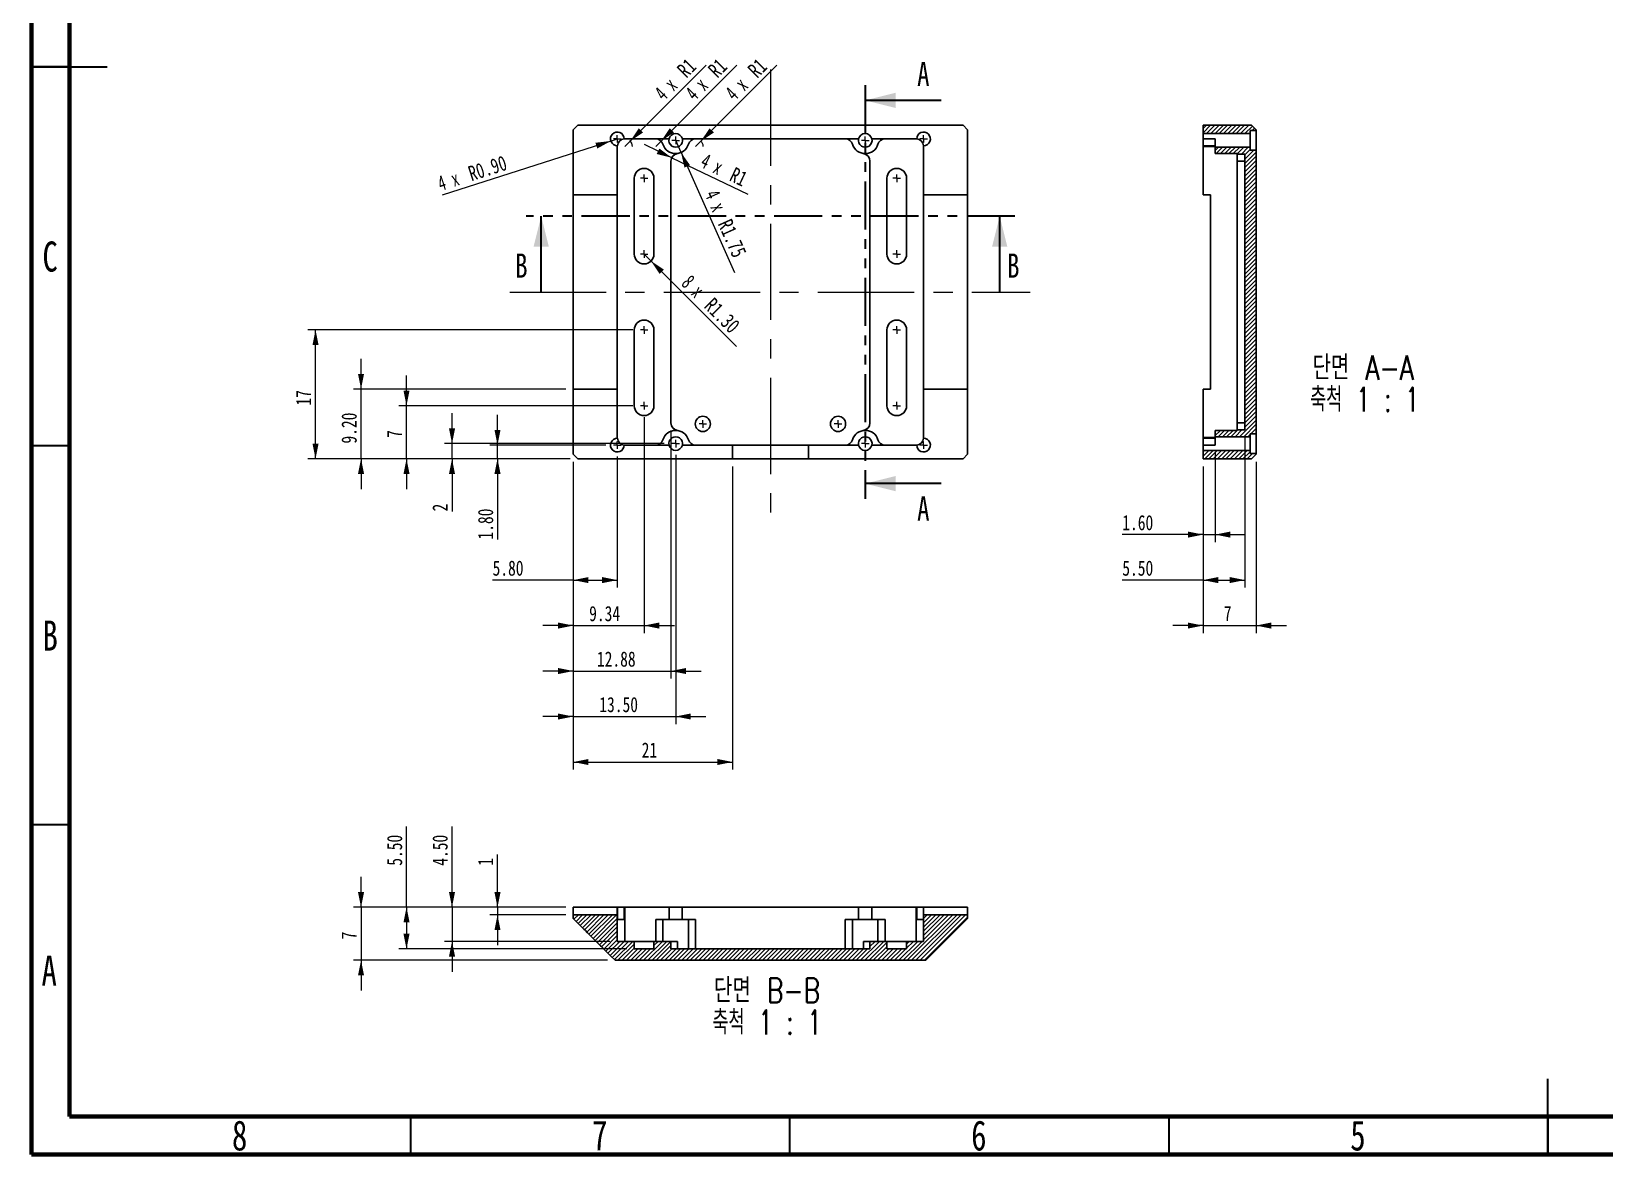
# Model space of a CAD drawing. Header units: millimetres. Extents: x 15 to 415, y 5 to 292.
# Drawn here: x 15 to 222.5, y 5 to 153.2 of the extents above; entities that cross this region are included whole.
import ezdxf

# ---------------------------------------------------------------- set-up
doc = ezdxf.new("R2010")
doc.units = ezdxf.units.MM
doc.linetypes.add('CENTERX2', pattern=[20.32, 12.7, -2.54, 2.54, -2.54])
doc.linetypes.add('PHANTOM', pattern=[12.7, 6.35, -1.27, 1.27, -1.27, 1.27, -1.27])
doc.styles.add('SLDTEXTSTYLE0', font='TXT', dxfattribs={"width": 0.75})
doc.styles.add('SLDTEXTSTYLE7', font='TXT', dxfattribs={"width": 0.666667})
doc.styles.add('SLDTEXTSTYLE8', font='TXT', dxfattribs={"width": 0.75, "bigfont": 'bigfont'})
doc.styles.add('SLDTEXTSTYLE9', font='TXT', dxfattribs={"width": 0.65625, "bigfont": 'bigfont'})
doc.dimstyles.new('SLDDIMSTYLE0', dxfattribs={"dimtxt": 2, "dimasz": 2, "dimexe": 0, "dimexo": 0.0625, "dimgap": 0.5, "dimtad": 1, "dimrnd": 1e-09, "dimzin": 4, "dimdsep": 46, "dimtxsty": 'SLDTEXTSTYLE0', "dimsah": 1, "dimcen": 0.09, "dimadec": 0, "dimazin": 1, "dimtfac": 1, "dimtmove": 0, "dimatfit": 0, "dimfxl": 1, "dimfrac": 2, "dimtolj": 1, "dimtzin": 12, "dimarcsym": 0})
doc.dimstyles.new('SLDDIMSTYLE1', dxfattribs={"dimtxt": 2, "dimasz": 2, "dimexe": 0, "dimexo": 0.0625, "dimgap": 0.5, "dimtad": 1, "dimrnd": 1e-09, "dimzin": 12, "dimdsep": 46, "dimtxsty": 'SLDTEXTSTYLE0', "dimsah": 1, "dimcen": 0.09, "dimadec": 0, "dimazin": 3, "dimtfac": 1, "dimtmove": 0, "dimatfit": 0, "dimfxl": 1, "dimfrac": 2, "dimtolj": 1, "dimtzin": 12, "dimarcsym": 0})
doc.dimstyles.new('SLDDIMSTYLE2', dxfattribs={"dimtxt": 2, "dimasz": 2, "dimexe": 0, "dimexo": 0.0625, "dimgap": 0.5, "dimtad": 1, "dimrnd": 1e-09, "dimzin": 12, "dimdsep": 46, "dimtxsty": 'SLDTEXTSTYLE0', "dimsah": 1, "dimcen": 0.09, "dimadec": 0, "dimazin": 3, "dimtfac": 1, "dimtofl": 0, "dimtmove": 0, "dimatfit": 3, "dimfxl": 1, "dimfrac": 2, "dimtolj": 1, "dimtzin": 12, "dimarcsym": 0})
doc.dimstyles.new('SLDDIMSTYLE3', dxfattribs={"dimtxt": 2, "dimasz": 2, "dimexe": 0, "dimexo": 0.0625, "dimgap": 0.5, "dimtad": 1, "dimrnd": 1e-09, "dimzin": 4, "dimdsep": 46, "dimtxsty": 'SLDTEXTSTYLE0', "dimsah": 1, "dimcen": 0.09, "dimadec": 0, "dimazin": 1, "dimtfac": 1, "dimtofl": 0, "dimtmove": 0, "dimatfit": 3, "dimfxl": 1, "dimfrac": 2, "dimtolj": 1, "dimtzin": 12, "dimarcsym": 0})
doc.dimstyles.new('SLDDIMSTYLE6', dxfattribs={"dimtxt": 2, "dimasz": 2, "dimexe": 0, "dimexo": 0.0625, "dimgap": 0.5, "dimtad": 1, "dimrnd": 1e-09, "dimzin": 0, "dimdsep": 46, "dimtxsty": 'SLDTEXTSTYLE0', "dimsah": 1, "dimcen": 0, "dimadec": 0, "dimazin": 0, "dimtfac": 1, "dimtofl": 0, "dimtmove": 0, "dimatfit": 3, "dimfxl": 1, "dimfrac": 2, "dimtolj": 1, "dimtzin": 12, "dimarcsym": 0})
doc.dimstyles.new('SLDDIMSTYLE7', dxfattribs={"dimtxt": 2, "dimasz": 2, "dimexe": 0, "dimexo": 0.0625, "dimgap": 0.5, "dimtad": 1, "dimrnd": 1e-09, "dimzin": 12, "dimdsep": 46, "dimtxsty": 'SLDTEXTSTYLE0', "dimsah": 1, "dimcen": 0, "dimadec": 0, "dimazin": 3, "dimtfac": 1, "dimtofl": 0, "dimtmove": 0, "dimatfit": 3, "dimfxl": 1, "dimfrac": 2, "dimtolj": 1, "dimtzin": 12, "dimarcsym": 0})
doc.dimstyles.new('SLDDIMSTYLE8', dxfattribs={"dimtxt": 2, "dimasz": 2, "dimexe": 0, "dimexo": 0.0625, "dimgap": 0.5, "dimtad": 1, "dimrnd": 1e-09, "dimzin": 12, "dimdsep": 46, "dimtxsty": 'SLDTEXTSTYLE0', "dimsah": 1, "dimcen": 0, "dimadec": 0, "dimazin": 3, "dimtfac": 1, "dimtofl": 0, "dimtmove": 1, "dimatfit": 3, "dimfxl": 1, "dimfrac": 2, "dimtolj": 1, "dimtzin": 12, "dimarcsym": 0})
doc.dimstyles.new('SLDDIMSTYLE9', dxfattribs={"dimtxt": 2, "dimasz": 2, "dimexe": 0, "dimexo": 0.0625, "dimgap": 0.5, "dimtad": 1, "dimrnd": 1e-09, "dimzin": 4, "dimdsep": 46, "dimtxsty": 'SLDTEXTSTYLE0', "dimsah": 1, "dimcen": 0, "dimadec": 0, "dimazin": 1, "dimtfac": 1, "dimtofl": 0, "dimtmove": 0, "dimatfit": 3, "dimfxl": 1, "dimfrac": 2, "dimtolj": 1, "dimtzin": 12, "dimarcsym": 0})

# ---------------------------------------------------------------- blocks, each defined once
blk = doc.blocks.new('_D_15')
at = {"color": 7, "linetype": 'Continuous', "lineweight": 18}
for p, q in [((76.47, 98.58), (76.47, 102.58)), ((90.77, 98.58), (75.47, 98.58)), ((76.47, 96.78), (76.47, 98.58)), ((86.07, 96.78), (75.47, 96.78)), ((76.47, 96.78), (76.47, 86.13))]:
    blk.add_line(p, q, dxfattribs=at)
for points in [[(76.47, 98.58), (76.87, 100.58), (76.07, 100.58)], [(76.47, 96.78), (76.07, 94.78), (76.87, 94.78)]]:
    blk.add_solid(points, dxfattribs=at)
at = {"color": 7, "linetype": 'Continuous', "lineweight": 18, "insert": (73.89, 86.13), "char_height": 2, "attachment_point": 1, "rotation": 90, "style": 'SLDTEXTSTYLE0'}
blk.add_mtext('1.80', dxfattribs=at)
blk = doc.blocks.new('_D_16')
at = {"color": 7, "linetype": 'Continuous', "lineweight": 18}
for p, q in [((64.47, 103.78), (64.47, 107.78)), ((94.31, 103.78), (63.47, 103.78)), ((64.47, 96.78), (64.47, 103.78)), ((86.07, 96.78), (63.47, 96.78)), ((64.47, 96.78), (64.47, 92.78))]:
    blk.add_line(p, q, dxfattribs=at)
for points in [[(64.47, 103.78), (64.87, 105.78), (64.07, 105.78)], [(64.47, 96.78), (64.07, 94.78), (64.87, 94.78)]]:
    blk.add_solid(points, dxfattribs=at)
at = {"color": 7, "linetype": 'Continuous', "lineweight": 18, "insert": (61.89, 99.54), "char_height": 2, "attachment_point": 1, "rotation": 90, "style": 'SLDTEXTSTYLE0'}
blk.add_mtext('7', dxfattribs=at)
blk = doc.blocks.new('_D_17')
at = {"color": 7, "linetype": 'Continuous', "lineweight": 18}
for p, q in [((58.47, 105.98), (58.47, 109.98)), ((85.47, 105.98), (57.47, 105.98)), ((58.47, 96.78), (58.47, 105.98)), ((86.07, 96.78), (57.47, 96.78)), ((58.47, 96.78), (58.47, 92.78))]:
    blk.add_line(p, q, dxfattribs=at)
for points in [[(58.47, 105.98), (58.87, 107.98), (58.07, 107.98)], [(58.47, 96.78), (58.07, 94.78), (58.87, 94.78)]]:
    blk.add_solid(points, dxfattribs=at)
at = {"color": 7, "linetype": 'Continuous', "lineweight": 18, "insert": (55.89, 98.79), "char_height": 2, "attachment_point": 1, "rotation": 90, "style": 'SLDTEXTSTYLE0'}
blk.add_mtext('9.20', dxfattribs=at)
blk = doc.blocks.new('_D_18')
at = {"color": 7, "linetype": 'Continuous', "lineweight": 18}
for p, q in [((94.31, 113.78), (51.47, 113.78)), ((52.47, 96.78), (52.47, 113.78)), ((86.07, 96.78), (51.47, 96.78))]:
    blk.add_line(p, q, dxfattribs=at)
for points in [[(52.47, 113.78), (52.07, 111.78), (52.87, 111.78)], [(52.47, 96.78), (52.87, 98.78), (52.07, 98.78)]]:
    blk.add_solid(points, dxfattribs=at)
at = {"color": 7, "linetype": 'Continuous', "lineweight": 18, "insert": (49.89, 103.8), "char_height": 2, "attachment_point": 1, "rotation": 90, "style": 'SLDTEXTSTYLE0'}
blk.add_mtext('17', dxfattribs=at)
blk = doc.blocks.new('_D_19')
at = {"color": 7, "linetype": 'Continuous', "lineweight": 18}
for p, q in [((86.47, 96.38), (86.47, 79.78)), ((92.27, 97.08), (92.27, 79.78)), ((86.47, 80.78), (75.82, 80.78)), ((86.47, 80.78), (92.27, 80.78))]:
    blk.add_line(p, q, dxfattribs=at)
for points in [[(86.47, 80.78), (88.47, 80.38), (88.47, 81.18)], [(92.27, 80.78), (90.27, 81.18), (90.27, 80.38)]]:
    blk.add_solid(points, dxfattribs=at)
at = {"color": 7, "linetype": 'Continuous', "lineweight": 18, "insert": (75.82, 83.36), "char_height": 2, "attachment_point": 1, "style": 'SLDTEXTSTYLE0'}
blk.add_mtext('5.80', dxfattribs=at)
blk = doc.blocks.new('_D_20')
at = {"color": 7, "linetype": 'Continuous', "lineweight": 18}
for p, q in [((95.81, 102.28), (95.81, 73.78)), ((86.47, 96.38), (86.47, 73.78)), ((86.47, 74.78), (82.47, 74.78)), ((86.47, 74.78), (95.81, 74.78)), ((95.81, 74.78), (99.81, 74.78))]:
    blk.add_line(p, q, dxfattribs=at)
for points in [[(86.47, 74.78), (84.47, 75.18), (84.47, 74.38)], [(95.81, 74.78), (97.81, 74.38), (97.81, 75.18)]]:
    blk.add_solid(points, dxfattribs=at)
at = {"color": 7, "linetype": 'Continuous', "lineweight": 18, "insert": (88.56, 77.36), "char_height": 2, "attachment_point": 1, "style": 'SLDTEXTSTYLE0'}
blk.add_mtext('9.34', dxfattribs=at)
blk = doc.blocks.new('_D_21')
at = {"color": 7, "linetype": 'Continuous', "lineweight": 18}
for p, q in [((99.35, 100.5), (99.35, 67.78)), ((86.47, 96.38), (86.47, 67.78)), ((86.47, 68.78), (82.47, 68.78)), ((86.47, 68.78), (99.35, 68.78)), ((99.35, 68.78), (103.35, 68.78))]:
    blk.add_line(p, q, dxfattribs=at)
for points in [[(86.47, 68.78), (84.47, 69.18), (84.47, 68.38)], [(99.35, 68.78), (101.35, 68.38), (101.35, 69.18)]]:
    blk.add_solid(points, dxfattribs=at)
at = {"color": 7, "linetype": 'Continuous', "lineweight": 18, "insert": (89.59, 71.36), "char_height": 2, "attachment_point": 1, "style": 'SLDTEXTSTYLE0'}
blk.add_mtext('12.88', dxfattribs=at)
blk = doc.blocks.new('_D_22')
at = {"color": 7, "linetype": 'Continuous', "lineweight": 18}
for p, q in [((86.47, 96.38), (86.47, 55.78)), ((107.47, 95.78), (107.47, 55.78)), ((86.47, 56.78), (107.47, 56.78))]:
    blk.add_line(p, q, dxfattribs=at)
for points in [[(86.47, 56.78), (88.47, 56.38), (88.47, 57.18)], [(107.47, 56.78), (105.47, 57.18), (105.47, 56.38)]]:
    blk.add_solid(points, dxfattribs=at)
at = {"color": 7, "linetype": 'Continuous', "lineweight": 18, "insert": (95.49, 59.36), "char_height": 2, "attachment_point": 1, "style": 'SLDTEXTSTYLE0'}
blk.add_mtext('21', dxfattribs=at)
blk = doc.blocks.new('_D_23')
at = {"color": 7, "linetype": 'Continuous', "lineweight": 18}
for p, q in [((70.47, 98.78), (70.47, 102.78)), ((98.47, 98.78), (69.47, 98.78)), ((70.47, 96.78), (70.47, 98.78)), ((86.07, 96.78), (69.47, 96.78)), ((70.47, 96.78), (70.47, 89.83))]:
    blk.add_line(p, q, dxfattribs=at)
for points in [[(70.47, 98.78), (70.87, 100.78), (70.07, 100.78)], [(70.47, 96.78), (70.07, 94.78), (70.87, 94.78)]]:
    blk.add_solid(points, dxfattribs=at)
at = {"color": 7, "linetype": 'Continuous', "lineweight": 18, "insert": (67.89, 89.83), "char_height": 2, "attachment_point": 1, "rotation": 90, "style": 'SLDTEXTSTYLE0'}
blk.add_mtext('2', dxfattribs=at)
blk = doc.blocks.new('_D_24')
at = {"color": 7, "linetype": 'Continuous', "lineweight": 18}
for p, q in [((86.47, 96.38), (86.47, 61.78)), ((99.97, 97.28), (99.97, 61.78)), ((86.47, 62.78), (82.47, 62.78)), ((86.47, 62.78), (99.97, 62.78)), ((99.97, 62.78), (103.97, 62.78))]:
    blk.add_line(p, q, dxfattribs=at)
for points in [[(86.47, 62.78), (84.47, 63.18), (84.47, 62.38)], [(99.97, 62.78), (101.97, 62.38), (101.97, 63.18)]]:
    blk.add_solid(points, dxfattribs=at)
at = {"color": 7, "linetype": 'Continuous', "lineweight": 18, "insert": (89.9, 65.36), "char_height": 2, "attachment_point": 1, "style": 'SLDTEXTSTYLE0'}
blk.add_mtext('13.50', dxfattribs=at)
blk = doc.blocks.new('_D_25')
at = {"color": 7, "linetype": 'Continuous', "lineweight": 18}
for q in [(69.17, 131.54), (92.27, 138.98)]:
    blk.add_line((91.42, 138.7), q, dxfattribs=at)
blk.add_solid([(91.42, 138.7), (89.39, 138.47), (89.63, 137.71)], dxfattribs=at)
at = {"color": 7, "linetype": 'Continuous', "lineweight": 18, "char_height": 2, "attachment_point": 1, "rotation": 17.8585}
for s, insert, style in [('R0.90', (72.42, 135.29), 'SLDTEXTSTYLE0'), ('4 x', (68.39, 133.99), 'SLDTEXTSTYLE7')]:
    blk.add_mtext(s, dxfattribs=dict(at, insert=insert, style=style))
blk = doc.blocks.new('_D_26')
at = {"color": 7, "linetype": 'Continuous', "lineweight": 18}
for q in [(103.98, 148.69), (93.27, 137.98)]:
    blk.add_line((93.98, 138.69), q, dxfattribs=at)
blk.add_arc((93.27, 137.98), 1, 360, 50.74, dxfattribs=at)
blk.add_solid([(93.98, 138.69), (95.68, 139.82), (95.11, 140.38)], dxfattribs=at)
at = {"color": 7, "linetype": 'Continuous', "lineweight": 18, "char_height": 2, "attachment_point": 1, "rotation": 45}
for s, insert, style in [('R1', (99.98, 148.32), 'SLDTEXTSTYLE0'), ('4 x', (96.99, 145.32), 'SLDTEXTSTYLE7')]:
    blk.add_mtext(s, dxfattribs=dict(at, insert=insert, style=style))
blk = doc.blocks.new('_D_27')
at = {"color": 7, "linetype": 'Continuous', "lineweight": 18}
for q in [(108.05, 148.69), (97.34, 137.98)]:
    blk.add_line((98.05, 138.69), q, dxfattribs=at)
blk.add_solid([(98.05, 138.69), (99.74, 139.82), (99.18, 140.38)], dxfattribs=at)
at = {"color": 7, "linetype": 'Continuous', "lineweight": 18, "char_height": 2, "attachment_point": 1, "rotation": 45}
for s, insert, style in [('R1', (104.05, 148.32), 'SLDTEXTSTYLE0'), ('4 x', (101.06, 145.32), 'SLDTEXTSTYLE7')]:
    blk.add_mtext(s, dxfattribs=dict(at, insert=insert, style=style))
blk = doc.blocks.new('_D_28')
at = {"color": 7, "linetype": 'Continuous', "lineweight": 18}
for q in [(113.32, 148.69), (102.6, 137.98)]:
    blk.add_line((103.31, 138.69), q, dxfattribs=at)
blk.add_arc((102.6, 137.98), 1, 360, 45, dxfattribs=at)
blk.add_solid([(103.31, 138.69), (105.01, 139.82), (104.44, 140.38)], dxfattribs=at)
at = {"color": 7, "linetype": 'Continuous', "lineweight": 18, "char_height": 2, "attachment_point": 1, "rotation": 45}
for s, insert, style in [('R1', (109.31, 148.32), 'SLDTEXTSTYLE0'), ('4 x', (106.32, 145.32), 'SLDTEXTSTYLE7')]:
    blk.add_mtext(s, dxfattribs=dict(at, insert=insert, style=style))
blk = doc.blocks.new('_D_29')
at = {"color": 7, "linetype": 'Continuous', "lineweight": 18}
for q in [(95.84, 138.22), (109.48, 131.68)]:
    blk.add_line((99.45, 136.49), q, dxfattribs=at)
blk.add_solid([(99.45, 136.49), (97.82, 137.71), (97.47, 136.99)], dxfattribs=at)
at = {"color": 7, "linetype": 'Continuous', "lineweight": 18, "char_height": 2, "attachment_point": 1, "rotation": 334.6048}
for s, insert, style in [('4 x', (103.96, 137.15), 'SLDTEXTSTYLE7'), ('R1', (107.79, 135.33), 'SLDTEXTSTYLE0')]:
    blk.add_mtext(s, dxfattribs=dict(at, insert=insert, style=style))
blk = doc.blocks.new('_D_30')
at = {"color": 7, "linetype": 'Continuous', "lineweight": 18}
for q in [(95.81, 123.78), (108, 111.59)]:
    blk.add_line((96.73, 122.86), q, dxfattribs=at)
blk.add_solid([(96.73, 122.86), (97.86, 121.16), (98.43, 121.73)], dxfattribs=at)
at = {"color": 7, "linetype": 'Continuous', "lineweight": 18, "char_height": 2, "attachment_point": 1, "rotation": 315}
for s, insert, style in [('8 x', (102.02, 121.2), 'SLDTEXTSTYLE7'), ('R1.30', (105.01, 118.21), 'SLDTEXTSTYLE0')]:
    blk.add_mtext(s, dxfattribs=dict(at, insert=insert, style=style))
blk = doc.blocks.new('_D_31')
at = {"color": 7, "linetype": 'Continuous', "lineweight": 18}
for q in [(99.97, 138.78), (107.75, 121.35)]:
    blk.add_line((100.68, 137.18), q, dxfattribs=at)
blk.add_solid([(100.68, 137.18), (101.13, 135.19), (101.86, 135.52)], dxfattribs=at)
at = {"color": 7, "linetype": 'Continuous', "lineweight": 18, "char_height": 2, "attachment_point": 1, "rotation": 294.0361}
for s, insert, style in [('4 x', (105.6, 132.47), 'SLDTEXTSTYLE7'), ('R1.75', (107.32, 128.6), 'SLDTEXTSTYLE0')]:
    blk.add_mtext(s, dxfattribs=dict(at, insert=insert, style=style))
blk = doc.blocks.new('SW_CENTERMARKSYMBOL_6')
at = {"color": 0, "linetype": 'Continuous', "lineweight": 0}
for q in [(-0.5, 0), (0, 0.5), (0, -0.5), (0.5, 0)]:
    blk.add_line((0, 0), q, dxfattribs=at)
blk = doc.blocks.new('SW_CENTERMARKSYMBOL_7')
at = {"color": 0, "linetype": 'Continuous', "lineweight": 0}
for q in [(-0.5, 0), (0, 0.5), (0, -0.5), (0.5, 0)]:
    blk.add_line((0, 0), q, dxfattribs=at)
blk = doc.blocks.new('SW_CENTERMARKSYMBOL_8')
at = {"color": 0, "linetype": 'Continuous', "lineweight": 0}
for q in [(-0.5, 0), (0, 0.5), (0, -0.5), (0.5, 0)]:
    blk.add_line((0, 0), q, dxfattribs=at)
blk = doc.blocks.new('SW_CENTERMARKSYMBOL_9')
at = {"color": 0, "linetype": 'Continuous', "lineweight": 0}
for q in [(-0.5, 0), (0, 0.5), (0, -0.5), (0.5, 0)]:
    blk.add_line((0, 0), q, dxfattribs=at)
blk = doc.blocks.new('SW_CENTERMARKSYMBOL_10')
at = {"color": 0, "linetype": 'Continuous', "lineweight": 0}
for p, q in [((0, 0), (-0.5, 0)), ((0, 0), (0, 0.5)), ((0, 0), (0, -0.5)), ((0, 0), (0.5, 0)), ((0, -10), (-0.5, -10)), ((0, -10), (0, -9.5)), ((0, -10), (0, -10.5)), ((0, -10), (0.5, -10))]:
    blk.add_line(p, q, dxfattribs=at)
blk = doc.blocks.new('SW_CENTERMARKSYMBOL_11')
at = {"color": 0, "linetype": 'Continuous', "lineweight": 0}
for p, q in [((0, 0), (-0.5, 0)), ((0, 0), (0, 0.5)), ((0, 0), (0, -0.5)), ((0, 0), (0.5, 0)), ((0, -10), (-0.5, -10)), ((0, -10), (0, -9.5)), ((0, -10), (0, -10.5)), ((0, -10), (0.5, -10))]:
    blk.add_line(p, q, dxfattribs=at)
blk = doc.blocks.new('SW_CENTERMARKSYMBOL_12')
at = {"color": 0, "linetype": 'Continuous', "lineweight": 0}
for p, q in [((0, 0), (-0.5, 0)), ((0, 0), (0, 0.5)), ((0, 0), (0, -0.5)), ((0, 0), (0.5, 0)), ((0, -10), (-0.5, -10)), ((0, -10), (0, -9.5)), ((0, -10), (0, -10.5)), ((0, -10), (0.5, -10))]:
    blk.add_line(p, q, dxfattribs=at)
blk = doc.blocks.new('SW_CENTERMARKSYMBOL_13')
at = {"color": 0, "linetype": 'Continuous', "lineweight": 0}
for p, q in [((0, 0), (-0.5, 0)), ((0, 0), (0, 0.5)), ((0, 0), (0, -0.5)), ((0, 0), (0.5, 0)), ((0, -10), (-0.5, -10)), ((0, -10), (0, -9.5)), ((0, -10), (0, -10.5)), ((0, -10), (0.5, -10))]:
    blk.add_line(p, q, dxfattribs=at)
blk = doc.blocks.new('SW_CENTERMARKSYMBOL_14')
at = {"color": 0, "linetype": 'Continuous', "lineweight": 0}
for q in [(-0.5, 0), (0, 0.5), (0, -0.5), (0.5, 0)]:
    blk.add_line((0, 0), q, dxfattribs=at)
blk = doc.blocks.new('SW_CENTERMARKSYMBOL_15')
at = {"color": 0, "linetype": 'Continuous', "lineweight": 0}
for q in [(-0.5, 0), (0, 0.5), (0, -0.5), (0.5, 0)]:
    blk.add_line((0, 0), q, dxfattribs=at)
blk = doc.blocks.new('SW_CENTERMARKSYMBOL_16')
at = {"color": 0, "linetype": 'Continuous', "lineweight": 0}
for q in [(-0.5, 0), (0, 0.5), (0, -0.5), (0.5, 0)]:
    blk.add_line((0, 0), q, dxfattribs=at)
blk = doc.blocks.new('SW_CENTERMARKSYMBOL_17')
at = {"color": 0, "linetype": 'Continuous', "lineweight": 0}
for q in [(-0.5, 0), (0, 0.5), (0, -0.5), (0.5, 0)]:
    blk.add_line((0, 0), q, dxfattribs=at)
blk = doc.blocks.new('SW_CENTERMARKSYMBOL_18')
at = {"color": 0, "linetype": 'Continuous', "lineweight": 0}
for q in [(-0.5, 0), (0, 0.5), (0, -0.5), (0.5, 0)]:
    blk.add_line((0, 0), q, dxfattribs=at)
blk = doc.blocks.new('SW_CENTERMARKSYMBOL_19')
at = {"color": 0, "linetype": 'Continuous', "lineweight": 0}
for q in [(-0.5, 0), (0, 0.5), (0, -0.5), (0.5, 0)]:
    blk.add_line((0, 0), q, dxfattribs=at)
blk = doc.blocks.new('_D_40')
at = {"color": 7, "linetype": 'Continuous', "lineweight": 18}
for p, q in [((171.13, 97.58), (171.13, 85.78)), ((169.53, 95.78), (169.53, 85.78)), ((169.53, 86.78), (158.88, 86.78)), ((169.53, 86.78), (171.13, 86.78)), ((171.13, 86.78), (175.13, 86.78))]:
    blk.add_line(p, q, dxfattribs=at)
for points in [[(169.53, 86.78), (167.53, 87.18), (167.53, 86.38)], [(171.13, 86.78), (173.13, 86.38), (173.13, 87.18)]]:
    blk.add_solid(points, dxfattribs=at)
at = {"color": 7, "linetype": 'Continuous', "lineweight": 18, "insert": (158.88, 89.36), "char_height": 2, "attachment_point": 1, "style": 'SLDTEXTSTYLE0'}
blk.add_mtext('1.60', dxfattribs=at)
blk = doc.blocks.new('_D_41')
at = {"color": 7, "linetype": 'Continuous', "lineweight": 18}
for p, q in [((175.03, 99.58), (175.03, 79.78)), ((169.53, 95.78), (169.53, 79.78)), ((169.53, 80.78), (158.88, 80.78)), ((169.53, 80.78), (175.03, 80.78))]:
    blk.add_line(p, q, dxfattribs=at)
for points in [[(169.53, 80.78), (171.53, 80.38), (171.53, 81.18)], [(175.03, 80.78), (173.03, 81.18), (173.03, 80.38)]]:
    blk.add_solid(points, dxfattribs=at)
at = {"color": 7, "linetype": 'Continuous', "lineweight": 18, "insert": (158.88, 83.36), "char_height": 2, "attachment_point": 1, "style": 'SLDTEXTSTYLE0'}
blk.add_mtext('5.50', dxfattribs=at)
blk = doc.blocks.new('_D_42')
at = {"color": 7, "linetype": 'Continuous', "lineweight": 18}
for p, q in [((169.53, 95.78), (169.53, 73.78)), ((176.53, 96.38), (176.53, 73.78)), ((169.53, 74.78), (165.53, 74.78)), ((169.53, 74.78), (176.53, 74.78)), ((176.53, 74.78), (180.53, 74.78))]:
    blk.add_line(p, q, dxfattribs=at)
for points in [[(169.53, 74.78), (167.53, 75.18), (167.53, 74.38)], [(176.53, 74.78), (178.53, 74.38), (178.53, 75.18)]]:
    blk.add_solid(points, dxfattribs=at)
at = {"color": 7, "linetype": 'Continuous', "lineweight": 18, "insert": (172.27, 77.36), "char_height": 2, "attachment_point": 1, "style": 'SLDTEXTSTYLE0'}
blk.add_mtext('7', dxfattribs=at)
blk = doc.blocks.new('SW_NOTE_2')
at = {"color": 0, "linetype": 'Continuous', "lineweight": 0, "char_height": 3.2, "attachment_point": 2}
for s, insert, style in [('단면 A-A', (7.6, 4.13), 'SLDTEXTSTYLE8'), ('축척 1 : 1', (7.78, -0.07), 'SLDTEXTSTYLE9')]:
    blk.add_mtext(s, dxfattribs=dict(at, insert=insert, style=style))
blk = doc.blocks.new('_D_43')
at = {"color": 7, "linetype": 'Continuous', "lineweight": 18}
for p, q in [((76.47, 37.62), (76.47, 44.58)), ((85.47, 37.62), (75.47, 37.62)), ((76.47, 37.62), (76.47, 36.62)), ((85.47, 36.62), (75.47, 36.62)), ((76.47, 36.62), (76.47, 32.62))]:
    blk.add_line(p, q, dxfattribs=at)
for points in [[(76.47, 37.62), (76.87, 39.62), (76.07, 39.62)], [(76.47, 36.62), (76.07, 34.62), (76.87, 34.62)]]:
    blk.add_solid(points, dxfattribs=at)
at = {"color": 7, "linetype": 'Continuous', "lineweight": 18, "insert": (73.89, 43.1), "char_height": 2, "attachment_point": 1, "rotation": 90, "style": 'SLDTEXTSTYLE0'}
blk.add_mtext('1', dxfattribs=at)
blk = doc.blocks.new('_D_44')
at = {"color": 7, "linetype": 'Continuous', "lineweight": 18}
for p, q in [((70.47, 37.62), (70.47, 48.27)), ((85.47, 37.62), (69.47, 37.62)), ((70.47, 37.62), (70.47, 33.12)), ((91.27, 33.12), (69.47, 33.12)), ((70.47, 33.12), (70.47, 29.12))]:
    blk.add_line(p, q, dxfattribs=at)
for points in [[(70.47, 37.62), (70.87, 39.62), (70.07, 39.62)], [(70.47, 33.12), (70.07, 31.12), (70.87, 31.12)]]:
    blk.add_solid(points, dxfattribs=at)
at = {"color": 7, "linetype": 'Continuous', "lineweight": 18, "insert": (67.89, 43.1), "char_height": 2, "attachment_point": 1, "rotation": 90, "style": 'SLDTEXTSTYLE0'}
blk.add_mtext('4.50', dxfattribs=at)
blk = doc.blocks.new('_D_45')
at = {"color": 7, "linetype": 'Continuous', "lineweight": 18}
for p, q in [((64.47, 37.62), (64.47, 48.27)), ((85.47, 37.62), (63.47, 37.62)), ((64.47, 37.62), (64.47, 32.12)), ((93.51, 32.12), (63.47, 32.12))]:
    blk.add_line(p, q, dxfattribs=at)
for points in [[(64.47, 37.62), (64.07, 35.62), (64.87, 35.62)], [(64.47, 32.12), (64.87, 34.12), (64.07, 34.12)]]:
    blk.add_solid(points, dxfattribs=at)
at = {"color": 7, "linetype": 'Continuous', "lineweight": 18, "insert": (61.89, 43.1), "char_height": 2, "attachment_point": 1, "rotation": 90, "style": 'SLDTEXTSTYLE0'}
blk.add_mtext('5.50', dxfattribs=at)
blk = doc.blocks.new('_D_46')
at = {"color": 7, "linetype": 'Continuous', "lineweight": 18}
for p, q in [((58.47, 37.62), (58.47, 41.62)), ((85.47, 37.62), (57.47, 37.62)), ((58.47, 37.62), (58.47, 30.62)), ((90.97, 30.62), (57.47, 30.62)), ((58.47, 30.62), (58.47, 26.62))]:
    blk.add_line(p, q, dxfattribs=at)
for points in [[(58.47, 37.62), (58.87, 39.62), (58.07, 39.62)], [(58.47, 30.62), (58.07, 28.62), (58.87, 28.62)]]:
    blk.add_solid(points, dxfattribs=at)
at = {"color": 7, "linetype": 'Continuous', "lineweight": 18, "insert": (55.89, 33.38), "char_height": 2, "attachment_point": 1, "rotation": 90, "style": 'SLDTEXTSTYLE0'}
blk.add_mtext('7', dxfattribs=at)
blk = doc.blocks.new('SW_NOTE_3')
at = {"color": 0, "linetype": 'Continuous', "lineweight": 0, "char_height": 3.2, "attachment_point": 2}
for s, insert, style in [('단면 B-B', (7.1, 4.13), 'SLDTEXTSTYLE8'), ('축척 1 : 1', (7.07, -0.07), 'SLDTEXTSTYLE9')]:
    blk.add_mtext(s, dxfattribs=dict(at, insert=insert, style=style))

msp = doc.modelspace()

# ---------------------------------------------------------------- hatches: boundary and pattern name
at = {"linetype": 'Continuous', "lineweight": 18}
h = msp.add_hatch(dxfattribs=at)
h.set_pattern_fill('ANSI31', scale=0.125, style=0)
h.paths.add_polyline_path([(169.535, 140.781), (169.535, 139.681), (175.735, 139.681), (175.735, 140.081), (176.535, 140.081), (176.535, 140.181), (175.935, 140.781)], flags=0)
h = msp.add_hatch(dxfattribs=at)
h.set_pattern_fill('ANSI31', scale=0.125, style=0)
h.paths.add_polyline_path([(176.535, 100.081), (176.535, 137.481), (175.735, 137.481), (175.735, 137.881), (171.135, 137.881), (171.135, 137.031), (174.035, 137.031), (174.035, 136.982), (175.035, 136.982), (175.035, 100.579), (174.035, 100.579), (174.035, 100.531), (171.135, 100.531), (171.135, 99.681), (175.735, 99.681), (175.735, 100.081)], flags=0)
h = msp.add_hatch(dxfattribs=at)
h.set_pattern_fill('ANSI31', scale=0.125, style=0)
h.paths.add_polyline_path([(175.735, 97.481), (175.735, 97.881), (169.535, 97.881), (169.535, 96.781), (175.935, 96.781), (176.535, 97.381), (176.535, 97.481)], flags=0)
h = msp.add_hatch(dxfattribs=at)
h.set_pattern_fill('ANSI31', scale=0.125, style=0)
h.paths.add_polyline_path([(91.406, 31.187), (91.972, 30.621), (132.972, 30.621), (138.472, 36.121), (138.472, 36.621), (132.672, 36.621), (132.672, 33.121), (130.432, 33.121), (130.432, 32.121), (127.832, 32.121), (127.832, 33.121), (125.592, 33.121), (125.592, 32.121), (99.352, 32.121), (99.352, 33.121), (97.112, 33.121), (97.112, 32.121), (94.512, 32.121), (94.512, 33.121), (92.272, 33.121), (92.272, 36.621), (86.472, 36.621), (86.472, 36.121), (87.062, 35.53), (87.201, 35.392), (87.46, 35.132), (87.599, 34.994), (87.864, 34.728), (88.059, 34.534), (88.348, 34.245), (88.596, 33.997), (88.951, 33.642), (89.496, 33.096), (89.945, 32.647), (90.067, 32.526), (90.213, 32.38), (90.758, 31.834), (90.818, 31.774), (90.981, 31.611), (91.243, 31.35)], flags=0)

# ---------------------------------------------------------------- linework, layer by layer
at = {"color": 7, "linetype": 'Continuous', "lineweight": 70}
for p, q in [((15, 5), (15, 292)), ((20, 10), (20, 287)), ((410, 10), (20, 10)), ((415, 5), (15, 5))]:
    msp.add_line(p, q, dxfattribs=at)
at = {"color": 7, "linetype": 'Continuous', "lineweight": 35}
for p, q in [((15, 148.5), (25, 148.5)), ((20, 148.5), (15, 148.5)), ((134.972, 144.061), (124.972, 144.061)), ((82.232, 118.781), (82.232, 128.781)), ((142.712, 118.781), (142.712, 128.781)), ((20, 98.5), (15, 98.5)), ((134.972, 93.501), (124.972, 93.501)), ((20, 48.5), (15, 48.5)), ((215, 5), (215, 15)), ((65, 10), (65, 5)), ((115, 10), (115, 5)), ((165, 10), (165, 5)), ((215, 10), (215, 5))]:
    msp.add_line(p, q, dxfattribs=at)
at = {"color": 7, "linetype": 'CENTERX2', "lineweight": 18}
for p, q in [((112.472, 148.111), (112.472, 89.49)), ((78.088, 118.781), (146.74, 118.781))]:
    msp.add_line(p, q, dxfattribs=at)
at = {"color": 7, "linetype": 'PHANTOM', "lineweight": 35}
for p, q in [((124.972, 146.061), (124.972, 91.501)), ((144.712, 128.781), (80.232, 128.781))]:
    msp.add_line(p, q, dxfattribs=at)
at = {"color": 7, "linetype": 'Continuous', "lineweight": 25}
for p, q in [((87.072, 140.781), (86.472, 140.181)), ((86.472, 131.581), (86.472, 140.181)), ((87.072, 140.781), (137.872, 140.781)), ((138.472, 140.181), (137.872, 140.781)), ((138.472, 140.181), (138.472, 131.581)), ((169.535, 140.781), (175.935, 140.781)), ((169.535, 139.681), (169.535, 140.781)), ((169.535, 139.681), (175.735, 139.681)), ((169.535, 138.981), (169.535, 139.681)), ((175.735, 140.081), (176.535, 140.081)), ((175.735, 139.681), (175.735, 140.081)), ((175.735, 137.881), (175.735, 139.681)), ((175.935, 140.781), (176.535, 140.181)), ((176.535, 140.181), (176.535, 140.081)), ((176.535, 137.481), (176.535, 140.081)), ((92.272, 137.981), (92.272, 131.581)), ((99.094, 138.981), (93.272, 138.981)), ((124.094, 138.981), (100.849, 138.981)), ((131.672, 138.981), (125.849, 138.981)), ((132.672, 131.581), (132.672, 137.981)), ((169.535, 138.981), (171.135, 138.981)), ((169.535, 138.976), (169.535, 138.981)), ((169.535, 138.976), (171.135, 138.976)), ((169.535, 138.976), (169.535, 138.081)), ((171.135, 138.081), (169.535, 138.081)), ((169.535, 137.981), (169.535, 138.081)), ((169.535, 137.981), (169.535, 131.581)), ((171.135, 137.881), (171.135, 138.981)), ((171.135, 137.031), (171.135, 137.881)), ((175.735, 137.881), (171.135, 137.881)), ((174.035, 137.031), (171.135, 137.031)), ((174.035, 137.031), (174.035, 136.982)), ((174.035, 136.982), (175.035, 136.982)), ((174.035, 136.057), (174.035, 136.982)), ((175.035, 136.982), (175.035, 100.579)), ((175.735, 137.481), (175.735, 137.881)), ((176.535, 137.481), (175.735, 137.481)), ((176.535, 137.481), (176.535, 100.081)), ((99.352, 101.504), (99.352, 136.057)), ((125.592, 136.057), (125.592, 101.504)), ((175.035, 136.057), (174.035, 136.057)), ((174.035, 101.504), (174.035, 136.057)), ((94.512, 133.781), (94.512, 123.781)), ((97.112, 123.781), (97.112, 133.781)), ((127.832, 133.781), (127.832, 123.781)), ((130.432, 123.781), (130.432, 133.781)), ((92.272, 131.581), (86.472, 131.581)), ((86.472, 131.581), (86.472, 105.981)), ((92.272, 105.981), (92.272, 131.581)), ((138.472, 131.581), (132.672, 131.581)), ((132.672, 131.581), (132.672, 105.981)), ((138.472, 105.981), (138.472, 131.581)), ((170.535, 131.581), (169.535, 131.581)), ((170.535, 105.981), (170.535, 131.581)), ((94.512, 113.781), (94.512, 103.781)), ((97.112, 103.781), (97.112, 113.781)), ((127.832, 113.781), (127.832, 103.781)), ((130.432, 103.781), (130.432, 113.781)), ((86.472, 97.381), (86.472, 105.981)), ((86.472, 105.981), (92.272, 105.981)), ((92.272, 105.981), (92.272, 99.581)), ((132.672, 99.581), (132.672, 105.981)), ((132.672, 105.981), (138.472, 105.981)), ((138.472, 105.981), (138.472, 97.381)), ((170.535, 105.981), (169.535, 105.981)), ((169.535, 105.981), (169.535, 99.581)), ((171.135, 99.681), (171.135, 100.531)), ((171.135, 100.531), (174.035, 100.531)), ((171.135, 99.681), (175.735, 99.681)), ((171.135, 98.581), (171.135, 99.681)), ((174.035, 100.579), (174.035, 101.504)), ((174.035, 101.504), (175.035, 101.504)), ((174.035, 100.579), (174.035, 100.531)), ((175.035, 100.579), (174.035, 100.579)), ((175.735, 100.081), (176.535, 100.081)), ((175.735, 99.681), (175.735, 100.081)), ((175.735, 97.881), (175.735, 99.681)), ((176.535, 97.481), (176.535, 100.081)), ((93.272, 98.581), (99.094, 98.581)), ((100.849, 98.581), (107.472, 98.581)), ((107.472, 98.581), (107.472, 96.781)), ((117.472, 98.581), (107.472, 98.581)), ((117.472, 96.781), (117.472, 98.581)), ((117.472, 98.581), (124.094, 98.581)), ((125.849, 98.581), (131.672, 98.581)), ((169.535, 99.481), (169.535, 99.581)), ((169.535, 99.481), (171.135, 99.481)), ((169.535, 99.481), (169.535, 98.586)), ((171.135, 98.586), (169.535, 98.586)), ((169.535, 98.581), (169.535, 98.586)), ((169.535, 97.881), (169.535, 98.581)), ((171.135, 98.581), (169.535, 98.581)), ((169.535, 96.781), (169.535, 97.881)), ((175.735, 97.881), (169.535, 97.881)), ((175.735, 97.481), (175.735, 97.881)), ((86.472, 97.381), (87.072, 96.781)), ((107.472, 96.781), (87.072, 96.781)), ((117.472, 96.781), (107.472, 96.781)), ((137.872, 96.781), (117.472, 96.781)), ((137.872, 96.781), (138.472, 97.381)), ((175.935, 96.781), (169.535, 96.781)), ((176.535, 97.481), (175.735, 97.481)), ((176.535, 97.381), (175.935, 96.781)), ((176.535, 97.481), (176.535, 97.381)), ((92.272, 37.621), (86.472, 37.621)), ((86.472, 36.621), (86.472, 37.621)), ((92.272, 36.621), (92.272, 37.621)), ((92.272, 37.621), (92.277, 37.621)), ((92.277, 36.021), (92.277, 37.621)), ((93.172, 37.621), (92.277, 37.621)), ((93.172, 37.621), (93.172, 36.021)), ((93.172, 37.621), (93.272, 37.621)), ((93.272, 37.621), (93.272, 33.121)), ((99.094, 37.621), (93.272, 37.621)), ((99.094, 37.621), (99.094, 36.021)), ((99.094, 37.621), (100.849, 37.621)), ((100.849, 36.021), (100.849, 37.621)), ((124.094, 37.621), (100.849, 37.621)), ((124.094, 37.621), (124.094, 36.021)), ((124.094, 37.621), (125.849, 37.621)), ((125.849, 36.021), (125.849, 37.621)), ((131.672, 37.621), (125.849, 37.621)), ((131.672, 33.121), (131.672, 37.621)), ((131.672, 37.621), (131.772, 37.621)), ((131.772, 36.021), (131.772, 37.621)), ((132.667, 37.621), (131.772, 37.621)), ((132.667, 37.621), (132.667, 36.021)), ((132.667, 37.621), (132.672, 37.621)), ((138.472, 37.621), (132.672, 37.621)), ((132.672, 36.621), (132.672, 37.621)), ((138.472, 36.621), (138.472, 37.621)), ((86.472, 36.121), (86.472, 36.621)), ((92.272, 36.621), (86.472, 36.621)), ((87.062, 35.53), (86.472, 36.121)), ((87.201, 35.392), (87.062, 35.53)), ((87.46, 35.132), (87.201, 35.392)), ((92.272, 33.121), (92.272, 36.621)), ((92.277, 36.021), (93.172, 36.021)), ((97.341, 33.121), (97.341, 36.021)), ((97.341, 36.021), (98.297, 36.021)), ((98.297, 36.021), (98.297, 33.121)), ((98.297, 36.021), (101.646, 36.021)), ((101.646, 32.121), (101.646, 36.021)), ((101.646, 36.021), (102.603, 36.021)), ((102.603, 36.021), (102.603, 32.121)), ((122.341, 32.121), (122.341, 36.021)), ((122.341, 36.021), (123.297, 36.021)), ((123.297, 36.021), (123.297, 32.121)), ((123.297, 36.021), (126.646, 36.021)), ((126.646, 33.121), (126.646, 36.021)), ((126.646, 36.021), (127.603, 36.021)), ((127.603, 36.021), (127.603, 33.121)), ((131.772, 36.021), (132.667, 36.021)), ((132.672, 36.621), (132.672, 33.121)), ((138.472, 36.621), (132.672, 36.621)), ((138.472, 36.121), (132.972, 30.621)), ((138.472, 36.621), (138.472, 36.121)), ((87.599, 34.994), (87.46, 35.132)), ((87.864, 34.728), (87.599, 34.994)), ((88.059, 34.534), (87.864, 34.728)), ((88.348, 34.245), (88.059, 34.534)), ((88.596, 33.997), (88.348, 34.245)), ((88.951, 33.642), (88.596, 33.997)), ((89.496, 33.096), (88.951, 33.642)), ((89.945, 32.647), (89.496, 33.096)), ((90.067, 32.526), (89.945, 32.647)), ((90.213, 32.38), (90.067, 32.526)), ((90.758, 31.834), (90.213, 32.38)), ((90.818, 31.774), (90.758, 31.834)), ((90.981, 31.611), (90.818, 31.774)), ((91.243, 31.35), (90.981, 31.611)), ((91.406, 31.187), (91.243, 31.35)), ((91.972, 30.621), (91.406, 31.187)), ((92.272, 33.121), (94.512, 33.121)), ((94.512, 33.121), (94.512, 32.121)), ((97.112, 33.121), (94.512, 33.121)), ((97.112, 32.121), (94.512, 32.121)), ((97.112, 32.121), (97.112, 33.121)), ((97.112, 33.121), (99.352, 33.121)), ((99.352, 32.121), (99.352, 33.121)), ((99.352, 33.121), (100.214, 33.121)), ((125.592, 32.121), (99.352, 32.121)), ((100.214, 33.121), (100.214, 32.121)), ((124.73, 32.121), (124.73, 33.121)), ((124.73, 33.121), (125.592, 33.121)), ((125.592, 33.121), (125.592, 32.121)), ((127.832, 33.121), (125.592, 33.121)), ((127.832, 33.121), (127.832, 32.121)), ((130.432, 33.121), (127.832, 33.121)), ((130.432, 32.121), (127.832, 32.121)), ((130.432, 32.121), (130.432, 33.121)), ((132.672, 33.121), (130.432, 33.121)), ((132.972, 30.621), (91.972, 30.621))]:
    msp.add_line(p, q, dxfattribs=at)
at = {"color": 8, "linetype": 'Continuous', "lineweight": 25}
for p, q in [((171.135, 137.981), (169.535, 137.981)), ((169.535, 99.581), (171.135, 99.581))]:
    msp.add_line(p, q, dxfattribs=at)
at = {"color": 7, "linetype": 'Continuous', "lineweight": 25}
for centre in [(103.552, 101.381), (121.392, 101.381)]:
    msp.add_circle(centre, 1, dxfattribs=at)
for centre, radius, start, end in [((92.272, 138.981), 0.9, 359.6808, 270.3192), ((99.972, 138.781), 0.9, 12.83959, 167.16041), ((124.972, 138.781), 0.9, 12.83959, 167.16041), ((132.672, 138.981), 0.9, 269.6808, 180.3192), ((93.272, 137.981), 1, 174.26003, 180), ((93.272, 137.981), 1, 95.73997, 174.26003), ((93.272, 137.981), 1, 90, 95.73997), ((97.341, 137.981), 1, 16.91239, 90), ((99.972, 138.781), 1.75, 196.91239, 343.08761), ((99.972, 138.781), 0.9, 167.16041, 12.83959), ((100.352, 136.057), 1, 97.94265, 180), ((102.603, 137.981), 1, 90, 163.08761), ((122.341, 137.981), 1, 16.91239, 90), ((124.972, 138.781), 1.75, 196.91239, 343.08761), ((124.972, 138.781), 0.9, 167.16041, 12.83959), ((124.592, 136.057), 1, 0, 82.05735), ((127.603, 137.981), 1, 90, 163.08761), ((131.672, 137.981), 1, 84.26003, 90), ((131.672, 137.981), 1, 5.73997, 84.26003), ((131.672, 137.981), 1, 0, 5.73997), ((95.812, 133.781), 1.3, 0, 180), ((129.132, 133.781), 1.3, 0, 180), ((95.812, 123.781), 1.3, 180, 0), ((129.132, 123.781), 1.3, 180, 0), ((95.812, 113.781), 1.3, 0, 180), ((129.132, 113.781), 1.3, 0, 180), ((95.812, 103.781), 1.3, 180, 0), ((129.132, 103.781), 1.3, 180, 0), ((99.972, 98.781), 1.75, 16.91239, 163.08761), ((99.972, 98.781), 0.9, 347.16041, 192.83959), ((100.352, 101.504), 1, 180, 262.05735), ((124.972, 98.781), 1.75, 16.91239, 163.08761), ((124.972, 98.781), 0.9, 347.16041, 192.83959), ((124.592, 101.504), 1, 277.94265, 0), ((92.272, 98.581), 0.9, 89.6808, 0.3192), ((93.272, 99.581), 1, 180, 185.73997), ((93.272, 99.581), 1, 185.73997, 264.26003), ((93.272, 99.581), 1, 264.26003, 270), ((97.341, 99.581), 1, 270, 343.08761), ((99.972, 98.781), 0.9, 192.83959, 347.16041), ((102.603, 99.581), 1, 196.91239, 270), ((122.341, 99.581), 1, 270, 343.08761), ((124.972, 98.781), 0.9, 192.83959, 347.16041), ((127.603, 99.581), 1, 196.91239, 270), ((131.672, 99.581), 1, 270, 275.73997), ((132.672, 98.581), 0.9, 179.6808, 90.3192), ((131.672, 99.581), 1, 275.73997, 354.26003), ((131.672, 99.581), 1, 354.26003, 0)]:
    msp.add_arc(centre, radius, start, end, dxfattribs=at)
at = {"color": 7, "linetype": 'Continuous', "lineweight": 35}
for points in [[(124.972, 144.061), (128.972, 143.061), (128.972, 145.061)], [(82.232, 128.781), (81.232, 124.781), (83.232, 124.781)], [(142.712, 128.781), (141.712, 124.781), (143.712, 124.781)], [(124.972, 93.501), (128.972, 92.501), (128.972, 94.501)]]:
    msp.add_solid(points, dxfattribs=at)

# ---------------------------------------------------------------- block references
at = {"color": 7, "linetype": 'Continuous', "lineweight": 0}
for name, p in [('SW_CENTERMARKSYMBOL_6', (92.272, 138.981)), ('SW_CENTERMARKSYMBOL_18', (99.972, 138.781)), ('SW_CENTERMARKSYMBOL_19', (124.972, 138.781)), ('SW_CENTERMARKSYMBOL_7', (132.672, 138.981)), ('SW_CENTERMARKSYMBOL_10', (95.812, 133.781)), ('SW_CENTERMARKSYMBOL_12', (129.132, 133.781)), ('SW_CENTERMARKSYMBOL_11', (95.812, 113.781)), ('SW_CENTERMARKSYMBOL_13', (129.132, 113.781)), ('SW_NOTE_2', (183.048, 106.27)), ('SW_CENTERMARKSYMBOL_16', (103.552, 101.381)), ('SW_CENTERMARKSYMBOL_17', (121.392, 101.381)), ('SW_CENTERMARKSYMBOL_8', (92.272, 98.581)), ('SW_CENTERMARKSYMBOL_14', (99.972, 98.781)), ('SW_CENTERMARKSYMBOL_15', (124.972, 98.781)), ('SW_CENTERMARKSYMBOL_9', (132.672, 98.581)), ('SW_NOTE_3', (104.918, 24.121))]:
    msp.add_blockref(name, p, dxfattribs=at)

# ---------------------------------------------------------------- texts
at = {"color": 7, "linetype": 'Continuous', "char_height": 3.2, "attachment_point": 1, "style": 'SLDTEXTSTYLE0'}
for s, insert in [('A', (131.819, 149.139)), ('B', (78.807, 123.859)), ('B', (143.69, 123.859)), ('A', (131.819, 91.81))]:
    msp.add_mtext(s, dxfattribs=dict(at, insert=insert))
at = {"color": 7, "linetype": 'Continuous', "lineweight": 0, "char_height": 3.969, "attachment_point": 2, "style": 'SLDTEXTSTYLE0'}
for s, insert in [('C', (17.459, 125.446)), ('B', (17.471, 75.446)), ('A', (17.34, 31.254)), ('8', (42.46, 9.504)), ('7', (89.96, 9.504)), ('6', (139.96, 9.504)), ('5', (189.96, 9.504))]:
    msp.add_mtext(s, dxfattribs=dict(at, insert=insert))

# ---------------------------------------------------------------- dimensions: what is measured, and where the dimension line sits
at = {"color": 7, "linetype": 'Continuous', "lineweight": 18}
for center, mpoint, text, dimstyle, picture, middle in [((93.272, 137.981), (93.979, 138.688), '4 x <>', 'SLDDIMSTYLE7', '_D_26', (101.468, 146.177)), ((97.341, 137.981), (98.048, 138.688), '4 x <>', 'SLDDIMSTYLE7', '_D_27', (105.537, 146.177)), ((102.603, 137.981), (103.31, 138.688), '4 x <>', 'SLDDIMSTYLE7', '_D_28', (110.799, 146.177)), ((92.272, 138.981), (91.415, 138.705), '4 x <>', 'SLDDIMSTYLE6', '_D_25', (74.359, 133.209)), ((100.352, 136.057), (99.448, 136.486), '4 x <>', 'SLDDIMSTYLE8', '_D_29', (106.35, 133.209)), ((99.972, 138.781), (100.685, 137.182), '4 x <>', 'SLDDIMSTYLE7', '_D_31', (105.537, 126.302)), ((95.812, 123.781), (96.731, 122.861), '8 x <>', 'SLDDIMSTYLE9', '_D_30', (104.176, 115.416))]:
    dim = msp.add_radius_dim(center=center, mpoint=mpoint, text=text, dimstyle=dimstyle, dxfattribs=at)
    dim.commit()
    dim.dimension.update_dxf_attribs({"geometry": picture, "text_midpoint": middle, "dimtype": 164})
for base, p1, p2, dimstyle, picture, middle in [((52.472, 113.781), (87.072, 96.781), (95.312, 113.781), 'SLDDIMSTYLE2', '_D_18', (52.472, 105.281)), ((58.472, 105.981), (87.072, 96.781), (86.472, 105.981), 'SLDDIMSTYLE0', '_D_17', (58.472, 101.381)), ((64.472, 103.781), (87.072, 96.781), (95.312, 103.781), 'SLDDIMSTYLE1', '_D_16', (64.472, 100.281)), ((70.472, 98.781), (87.072, 96.781), (99.472, 98.781), 'SLDDIMSTYLE1', '_D_23', (70.472, 90.564)), ((76.472, 98.581), (87.072, 96.781), (91.772, 98.581), 'SLDDIMSTYLE0', '_D_15', (76.472, 88.717)), ((64.472, 32.121), (86.472, 37.621), (94.512, 32.121), 'SLDDIMSTYLE3', '_D_45', (64.472, 45.685)), ((70.472, 33.121), (86.472, 37.621), (92.272, 33.121), 'SLDDIMSTYLE0', '_D_44', (70.472, 45.685)), ((76.472, 36.621), (86.472, 37.621), (86.472, 36.621), 'SLDDIMSTYLE1', '_D_43', (76.472, 43.838)), ((58.472, 30.621), (86.472, 37.621), (91.972, 30.621), 'SLDDIMSTYLE1', '_D_46', (58.472, 34.121))]:
    dim = msp.add_linear_dim(base=base, p1=p1, p2=p2, angle=90, dimstyle=dimstyle, dxfattribs=at)
    dim.commit()
    dim.dimension.update_dxf_attribs({"geometry": picture, "text_midpoint": middle, "dimtype": 160})
for base, p1, p2, dimstyle, picture, middle in [((95.812, 74.781), (86.472, 97.381), (95.812, 103.281), 'SLDDIMSTYLE1', '_D_20', (91.142, 74.781)), ((99.352, 68.781), (86.472, 97.381), (99.352, 101.504), 'SLDDIMSTYLE1', '_D_21', (92.912, 68.781)), ((175.035, 80.781), (169.535, 96.781), (175.035, 100.579), 'SLDDIMSTYLE3', '_D_41', (161.471, 80.781)), ((92.272, 80.781), (86.472, 97.381), (92.272, 98.081), 'SLDDIMSTYLE3', '_D_19', (78.408, 80.781)), ((99.972, 62.781), (86.472, 97.381), (99.972, 98.281), 'SLDDIMSTYLE0', '_D_24', (93.222, 62.781)), ((171.135, 86.781), (169.535, 96.781), (171.135, 98.581), 'SLDDIMSTYLE0', '_D_40', (161.471, 86.781)), ((107.472, 56.781), (86.472, 97.381), (107.472, 96.781), 'SLDDIMSTYLE2', '_D_22', (96.972, 56.781)), ((176.535, 74.781), (169.535, 96.781), (176.535, 97.381), 'SLDDIMSTYLE1', '_D_42', (173.004, 74.781))]:
    dim = msp.add_linear_dim(base=base, p1=p1, p2=p2, dimstyle=dimstyle, dxfattribs=at)
    dim.commit()
    dim.dimension.update_dxf_attribs({"geometry": picture, "text_midpoint": middle, "dimtype": 160})

doc.saveas('drawing.dxf')
